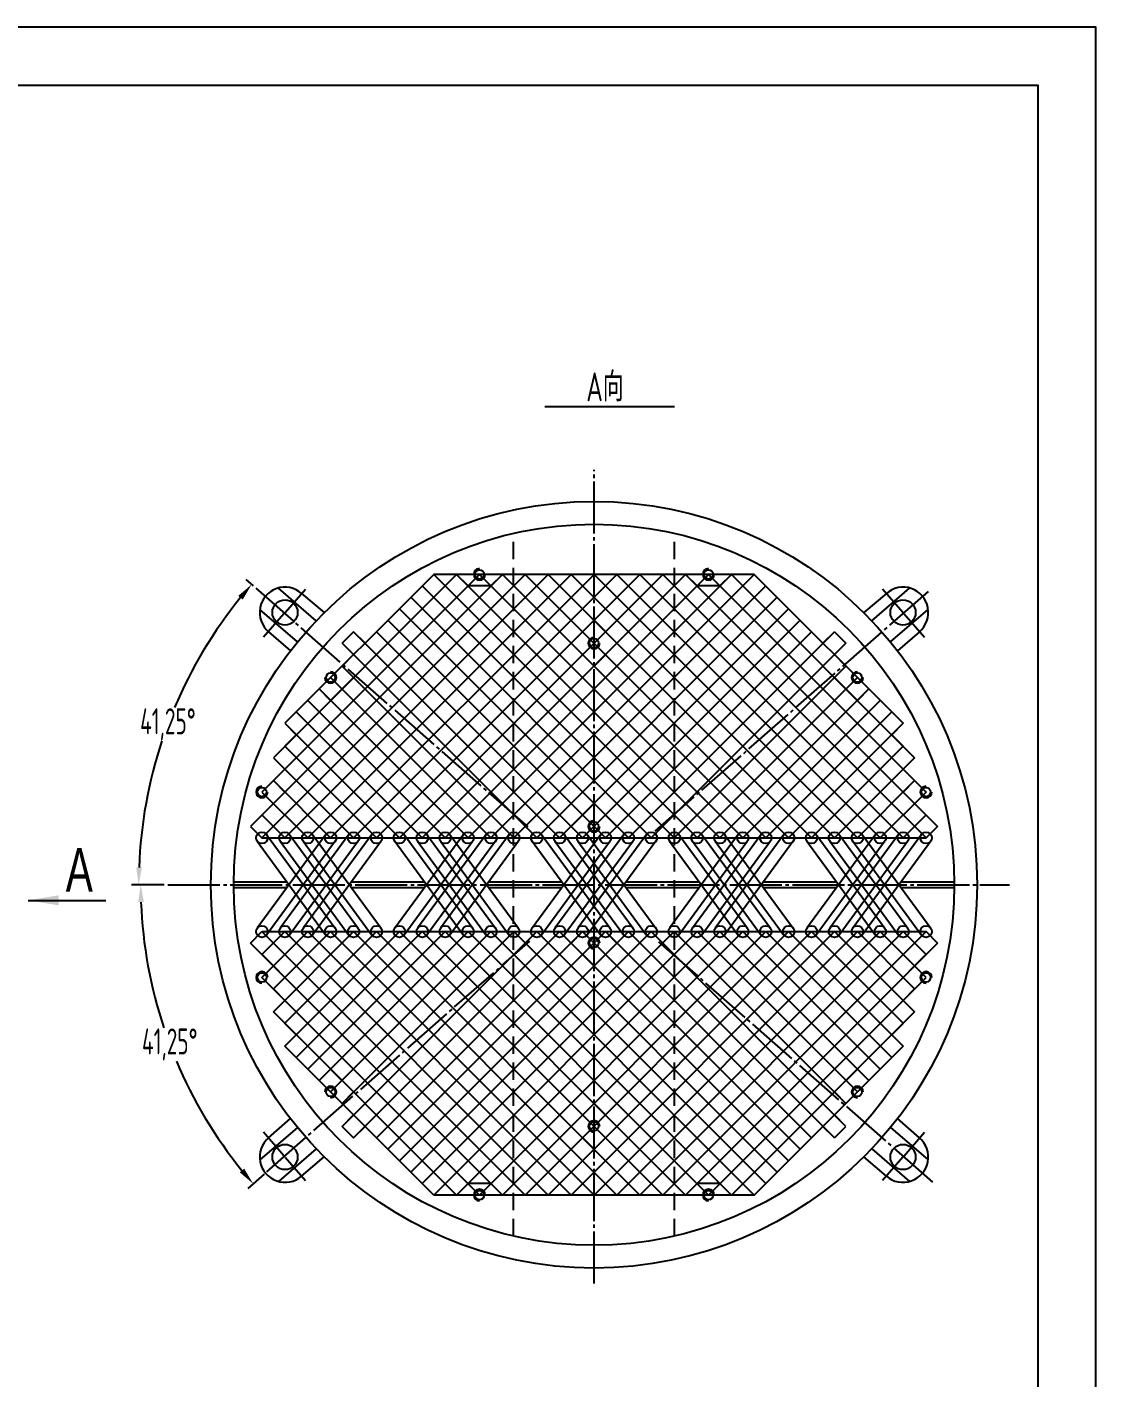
# Model space of a CAD drawing. Header units: millimetres. Extents: x 46644 to 124135, y -32003 to -3110.
# Drawn here: x 53207 to 55055, y -17823 to -15488 of the extents above; entities that cross this region are included whole.
import ezdxf
from ezdxf.enums import TextEntityAlignment as Align

# ---------------------------------------------------------------- set-up
doc = ezdxf.new("R2010")
doc.units = ezdxf.units.MM
doc.header["$LTSCALE"] = 6
for name, pattern in [('CENTER', [18, 15, -1, 1, -1]), ('DASHED', [0.75, 0.5, -0.25]), ('PHANTOM', [2.5, 1.25, -0.25, 0.25, -0.25, 0.25, -0.25])]:
    doc.linetypes.add(name, pattern=pattern)
for name, color, linetype in [('1', 1, 'Continuous'), ('2', 3, 'CENTER'), ('4', 6, 'PHANTOM'), ('6_das', 6, 'DASHED'), ('7_dim', 3, 'Continuous'), ('粗实线', 4, 'Continuous')]:
    doc.layers.add(name, color=color, linetype=linetype)
doc.styles.add('HZ', font='ascii.shx', dxfattribs={"width": 0.7, "bigfont": 'hztxt.shx'})
doc.styles.add('mark', font='cc.shx', dxfattribs={"width": 0.7, "bigfont": 'dxfs.shx'})
doc.styles.add('SCEI', font='sceie.shx', dxfattribs={"width": 0.75, "bigfont": 'sceic.shx'})
doc.dimstyles.new('15.1', dxfattribs={"dimscale": 15, "dimtxt": 4.5, "dimasz": 3.5, "dimexe": 1, "dimexo": 0, "dimgap": 0.1, "dimtad": 1, "dimzin": 9, "dimdsep": 46, "dimtxsty": 'HZ', "dimcen": 0, "dimclrd": 256, "dimclre": 256, "dimclrt": 256, "dimadec": 0, "dimazin": 0, "dimtfac": 1, "dimtmove": 1, "dimatfit": 1, "dimfxl": 0, "dimarcsym": 0})
doc.dimstyles.new('5-1', dxfattribs={"dimscale": 10, "dimtxt": 4.5, "dimasz": 3, "dimexe": 1.25, "dimexo": 0.625, "dimtad": 1, "dimtih": 1, "dimtoh": 1, "dimtxsty": 'HZ', "dimcen": 2.5, "dimadec": 0, "dimazin": 0, "dimtfac": 1, "dimtmove": 0, "dimatfit": 3, "dimfxl": 0, "dimarcsym": 0})

# ---------------------------------------------------------------- blocks, each defined once
blk = doc.blocks.new('*D233')
at = {"layer": '7_dim', "color": 0, "lineweight": -2}
for p, q in [((53598.3, -16453.9), (53585.9, -16443.1)), ((53444, -16970.4), (53387.4, -16970.4))]:
    blk.add_line(p, q, dxfattribs=at)
for start, end in [(140.9299, 157.1199), (161.5934, 177.8163)]:
    blk.add_arc((54187.1, -16970.4), 787.2, start, end, dxfattribs=at)
at = {"layer": '7_dim', "color": 0}
for points in [[(53572.1, -16471.1), (53579.8, -16477.5), (53595.3, -16451.4)], [(53405.5, -16940.5), (53395.5, -16940.3), (53399.9, -16970.4)]]:
    blk.add_solid(points, dxfattribs=at)
at = {"layer": 'Defpoints', "color": 0}
for p in [(53603, -16458.1), (53488.9, -16606.9), (53450.3, -16970.4), (54905.7, -16970.4), (54773.2, -17484.5)]:
    blk.add_point(p, dxfattribs=at)
at = {"layer": '7_dim', "color": 0, "insert": (53450.4, -16693.1), "char_height": 45, "attachment_point": 5, "style": 'HZ'}
blk.add_mtext('41,25°', dxfattribs=at)
blk = doc.blocks.new('*D234')
at = {"layer": '7_dim', "color": 0, "lineweight": -2}
for p, q in [((53444, -16970.4), (53390.9, -16970.4)), ((53616.7, -17470.7), (53588.5, -17495.5))]:
    blk.add_line(p, q, dxfattribs=at)
for start, end in [(182.1929, 198.3939), (202.8861, 219.054)]:
    blk.add_arc((54187.2, -16970.4), 783.9, start, end, dxfattribs=at)
at = {"layer": '7_dim', "color": 0}
for points in [[(53398.9, -17000.5), (53408.9, -17000.3), (53403.4, -16970.4)], [(53582.3, -17461.1), (53574.7, -17467.5), (53597.9, -17487.2)]]:
    blk.add_solid(points, dxfattribs=at)
at = {"layer": 'Defpoints', "color": 0}
for p in [(54765.5, -16463.4), (53450.3, -16970.4), (54905.7, -16970.4), (53425.8, -17156.7), (53621.4, -17466.5)]:
    blk.add_point(p, dxfattribs=at)
at = {"layer": '7_dim', "color": 0, "insert": (53453.6, -17246.5), "char_height": 45, "attachment_point": 5, "style": 'HZ'}
blk.add_mtext('41,25°', dxfattribs=at)

msp = doc.modelspace()

# ---------------------------------------------------------------- linework, layer by layer
at = {"color": 2, "linetype": 'Continuous', "ltscale": 50}
msp.add_lwpolyline([(46649.629, -21448.081), (55055.295, -21448.081), (55055.295, -15487.978), (46649.629, -15487.978), (46649.629, -21448.081)], close=True, dxfattribs=at)
at = {"layer": '1'}
for p, q in [((54028.842, -16434.038), (53593.265, -16869.616)), ((54068.44, -16434.038), (53613.064, -16889.415)), ((53989.244, -16434.038), (53613.064, -16810.219)), ((53949.647, -16434.038), (53632.863, -16750.822)), ((54108.038, -16434.038), (53652.662, -16889.415)), ((53910.049, -16434.038), (53652.662, -16691.425)), ((54147.636, -16434.038), (53692.26, -16889.415)), ((54187.234, -16434.038), (53731.858, -16889.415)), ((54226.832, -16434.038), (53771.456, -16889.415)), ((54266.43, -16434.038), (53811.054, -16889.415)), ((54306.028, -16434.038), (53850.652, -16889.415)), ((54345.626, -16434.038), (53890.25, -16889.415)), ((53910.049, -16434.038), (54365.425, -16889.415)), ((54385.224, -16434.038), (53929.848, -16889.415)), ((53949.647, -16434.038), (54405.023, -16889.415)), ((54424.822, -16434.038), (53969.445, -16889.415)), ((53989.244, -16434.038), (54444.621, -16889.415)), ((54464.42, -16434.038), (54009.043, -16889.415)), ((54028.842, -16434.038), (54484.219, -16889.415)), ((54068.44, -16434.038), (54523.817, -16889.415)), ((54108.038, -16434.038), (54563.415, -16889.415)), ((54147.636, -16434.038), (54603.013, -16889.415)), ((54187.234, -16434.038), (54642.611, -16889.415)), ((54226.832, -16434.038), (54682.209, -16889.415)), ((54266.43, -16434.038), (54721.807, -16889.415)), ((54306.028, -16434.038), (54761.405, -16889.415)), ((54345.626, -16434.038), (54781.204, -16869.616)), ((54385.224, -16434.038), (54761.405, -16810.219)), ((54424.822, -16434.038), (54741.606, -16750.822)), ((54464.42, -16434.038), (54721.807, -16691.425)), ((53890.25, -16453.837), (54325.827, -16889.415)), ((54484.219, -16453.837), (54048.641, -16889.415)), ((53870.451, -16473.636), (54286.229, -16889.415)), ((54504.018, -16473.636), (54088.239, -16889.415)), ((53850.652, -16493.435), (54246.631, -16889.415)), ((54523.817, -16493.435), (54127.837, -16889.415)), ((53830.853, -16513.234), (54207.033, -16889.415)), ((54543.616, -16513.234), (54167.435, -16889.415)), ((53751.657, -16552.832), (54088.239, -16889.415)), ((53771.456, -16533.033), (54127.837, -16889.415)), ((53811.054, -16533.033), (54167.435, -16889.415)), ((54563.415, -16533.033), (54207.033, -16889.415)), ((54603.013, -16533.033), (54246.631, -16889.415)), ((54622.812, -16552.832), (54286.229, -16889.415)), ((54603.013, -16533.033), (54622.812, -16552.832)), ((53751.657, -16592.43), (54048.641, -16889.415)), ((54622.812, -16592.43), (54325.827, -16889.415)), ((53731.858, -16612.229), (54009.043, -16889.415)), ((54642.611, -16612.229), (54365.425, -16889.415)), ((53712.059, -16632.028), (53969.445, -16889.415)), ((54662.41, -16632.028), (54405.023, -16889.415)), ((53692.26, -16651.827), (53929.848, -16889.415)), ((54682.209, -16651.827), (54444.621, -16889.415)), ((53652.662, -16691.425), (53850.652, -16889.415)), ((53672.461, -16671.626), (53890.25, -16889.415)), ((54702.008, -16671.626), (54484.219, -16889.415)), ((54721.807, -16691.425), (54523.817, -16889.415)), ((53652.662, -16731.023), (53811.054, -16889.415)), ((54721.807, -16731.023), (54563.415, -16889.415)), ((53632.863, -16750.822), (53771.456, -16889.415)), ((54741.606, -16750.822), (54603.013, -16889.415)), ((53613.064, -16810.219), (53692.26, -16889.415)), ((53632.863, -16790.42), (53731.858, -16889.415)), ((54741.606, -16790.42), (54642.611, -16889.415)), ((54761.405, -16810.219), (54682.209, -16889.415)), ((53613.064, -16849.817), (53652.662, -16889.415)), ((54761.405, -16849.817), (54721.807, -16889.415)), ((53593.265, -16869.616), (53613.064, -16889.415)), ((54781.204, -16869.616), (54761.405, -16889.415)), ((53613.064, -16889.415), (54761.405, -16889.415)), ((53593.265, -17071.214), (53613.064, -17051.415)), ((54068.44, -17506.792), (53613.064, -17051.415)), ((53613.064, -17130.611), (53692.26, -17051.415)), ((53613.064, -17091.013), (53652.662, -17051.415)), ((53613.064, -17051.415), (54761.405, -17051.415)), ((53632.863, -17190.008), (53771.456, -17051.415)), ((53632.863, -17150.41), (53731.858, -17051.415)), ((54108.038, -17506.792), (53652.662, -17051.415)), ((53652.662, -17249.405), (53850.652, -17051.415)), ((53652.662, -17209.807), (53811.054, -17051.415)), ((53672.461, -17269.204), (53890.25, -17051.415)), ((54147.636, -17506.792), (53692.26, -17051.415)), ((53692.26, -17289.003), (53929.848, -17051.415)), ((53712.059, -17308.802), (53969.445, -17051.415)), ((54187.234, -17506.792), (53731.858, -17051.415)), ((53731.858, -17328.601), (54009.043, -17051.415)), ((53751.657, -17387.998), (54088.239, -17051.415)), ((53751.657, -17348.4), (54048.641, -17051.415)), ((54226.832, -17506.792), (53771.456, -17051.415)), ((53771.456, -17407.797), (54127.837, -17051.415)), ((54266.43, -17506.792), (53811.054, -17051.415)), ((53811.054, -17407.797), (54167.435, -17051.415)), ((53830.853, -17427.596), (54207.033, -17051.415)), ((53850.652, -17447.395), (54246.631, -17051.415)), ((54306.028, -17506.792), (53850.652, -17051.415)), ((53870.451, -17467.194), (54286.229, -17051.415)), ((53890.25, -17486.993), (54325.827, -17051.415)), ((54345.626, -17506.792), (53890.25, -17051.415)), ((53910.049, -17506.792), (54365.425, -17051.415)), ((54385.224, -17506.792), (53929.848, -17051.415)), ((53949.647, -17506.792), (54405.023, -17051.415)), ((54424.822, -17506.792), (53969.445, -17051.415)), ((53989.244, -17506.792), (54444.621, -17051.415)), ((54464.42, -17506.792), (54009.043, -17051.415)), ((54028.842, -17506.792), (54484.219, -17051.415)), ((54484.219, -17486.993), (54048.641, -17051.415)), ((54068.44, -17506.792), (54523.817, -17051.415)), ((54504.018, -17467.194), (54088.239, -17051.415)), ((54108.038, -17506.792), (54563.415, -17051.415)), ((54523.817, -17447.395), (54127.837, -17051.415)), ((54147.636, -17506.792), (54603.013, -17051.415)), ((54543.616, -17427.596), (54167.435, -17051.415)), ((54187.234, -17506.792), (54642.611, -17051.415)), ((54563.415, -17407.797), (54207.033, -17051.415)), ((54226.832, -17506.792), (54682.209, -17051.415)), ((54603.013, -17407.797), (54246.631, -17051.415)), ((54266.43, -17506.792), (54721.807, -17051.415)), ((54622.812, -17387.998), (54286.229, -17051.415)), ((54306.028, -17506.792), (54761.405, -17051.415)), ((54622.812, -17348.4), (54325.827, -17051.415)), ((54642.611, -17328.601), (54365.425, -17051.415)), ((54662.41, -17308.802), (54405.023, -17051.415)), ((54682.209, -17289.003), (54444.621, -17051.415)), ((54702.008, -17269.204), (54484.219, -17051.415)), ((54721.807, -17249.405), (54523.817, -17051.415)), ((54721.807, -17209.807), (54563.415, -17051.415)), ((54741.606, -17190.008), (54603.013, -17051.415)), ((54741.606, -17150.41), (54642.611, -17051.415)), ((54761.405, -17130.611), (54682.209, -17051.415)), ((54761.405, -17091.013), (54721.807, -17051.415)), ((54781.204, -17071.214), (54761.405, -17051.415)), ((54028.842, -17506.792), (53593.265, -17071.214)), ((54345.626, -17506.792), (54781.204, -17071.214)), ((53989.244, -17506.792), (53613.064, -17130.611)), ((54385.224, -17506.792), (54761.405, -17130.611)), ((53949.647, -17506.792), (53632.863, -17190.008)), ((54424.822, -17506.792), (54741.606, -17190.008)), ((53910.049, -17506.792), (53652.662, -17249.405)), ((54464.42, -17506.792), (54721.807, -17249.405)), ((54603.013, -17407.797), (54622.812, -17387.998))]:
    msp.add_line(p, q, dxfattribs=at)
for centre, start, end in [((53989.244, -16434.038), 90, 0), ((54385.224, -16434.038), 90, 0), ((54187.234, -16552.832), 90, 0), ((53731.858, -16612.229), 180, 90), ((54642.611, -16612.229), 90, 0), ((53613.064, -16810.219), 90, 0), ((54761.405, -16810.219), 90, 0), ((54187.234, -16869.616), 90, 0), ((54187.234, -17071.214), 0, 270), ((53613.064, -17130.611), 0, 270), ((54761.405, -17130.611), 0, 270), ((53731.858, -17328.601), 270, 180), ((54642.611, -17328.601), 0, 270), ((54187.234, -17387.998), 0, 270), ((53989.244, -17506.792), 0, 270), ((54385.224, -17506.792), 0, 270)]:
    msp.add_arc(centre, 10, start, end, dxfattribs=at)
at = {"layer": '2', "color": 7}
for p, q in [((54187.234, -17659.61), (54187.234, -16253.444)), ((54073.287, -16870.595), (53602.954, -16458.068)), ((54292.731, -16877.907), (54765.479, -16463.364)), ((53450.289, -16970.415), (54905.665, -16970.415)), ((53621.448, -17466.542), (54076.195, -17067.784)), ((54773.186, -17484.473), (54297.796, -17067.51))]:
    msp.add_line(p, q, dxfattribs=at)
at = {"layer": '4', "color": 4, "linetype": 'Continuous'}
msp.add_lwpolyline([(54955.017, -21342.278), (54955.017, -15588.845), (46890.818, -15588.845), (46890.818, -21342.275), (54955.19, -21342.275)], dxfattribs=at)
at = {"layer": '6_das', "ltscale": 10}
for p, q in [((54048.234, -17577.711), (54048.234, -16363.119)), ((54326.234, -17577.711), (54326.234, -16363.119))]:
    msp.add_line(p, q, dxfattribs=at)
at = {"layer": '7_dim', "color": 0, "linetype": 'Continuous', "ltscale": 100}
msp.add_line((54102.028, -16144.062), (54326.211, -16144.062), dxfattribs=at)
at = {"layer": '7_dim'}
for p, q in [((54464.42, -16434.038), (53910.049, -16434.038)), ((53751.657, -16552.832), (53771.456, -16533.033)), ((53751.657, -17387.998), (53771.456, -17407.797)), ((54464.42, -17506.792), (53910.049, -17506.792))]:
    msp.add_line(p, q, dxfattribs=at)
at = {"layer": '7_dim', "color": 7}
for p, q in [((53652.911, -16499.842), (53688.3, -16459.441)), ((54721.558, -16499.842), (54686.169, -16459.441)), ((53650.894, -16502.143), (53615.461, -16542.507)), ((54723.575, -16502.143), (54759.007, -16542.507)), ((53650.894, -17438.687), (53615.461, -17398.323)), ((54723.575, -17438.687), (54759.007, -17398.323)), ((53652.911, -17440.988), (53688.3, -17481.389)), ((54721.558, -17440.988), (54686.169, -17481.389))]:
    msp.add_line(p, q, dxfattribs=at)
at = {"layer": '粗实线'}
for p, q in [((53910.049, -16434.038), (53791.255, -16552.832)), ((53949.647, -16434.038), (53910.049, -16434.038)), ((53969.445, -16453.837), (53949.647, -16434.038)), ((54028.842, -16434.038), (54009.043, -16453.837)), ((54345.626, -16434.038), (54028.842, -16434.038)), ((54365.425, -16453.837), (54345.626, -16434.038)), ((54424.822, -16434.038), (54405.023, -16453.837)), ((54464.42, -16434.038), (54424.822, -16434.038)), ((54583.214, -16552.832), (54464.42, -16434.038)), ((53706.849, -16514.052), (53641.491, -16457.609)), ((54009.043, -16453.837), (53969.445, -16453.837)), ((54405.023, -16453.837), (54365.425, -16453.837)), ((54667.62, -16514.052), (54732.978, -16457.609)), ((53681.691, -16466.892), (53720.457, -16499.88)), ((54692.777, -16466.892), (54654.012, -16499.88)), ((53674.51, -16550.868), (53609.465, -16494.694)), ((54699.959, -16550.868), (54765.004, -16494.694)), ((53624.502, -16533.114), (53662.223, -16566.173)), ((53771.456, -16533.033), (53751.657, -16552.832)), ((53751.657, -16552.832), (53771.456, -16572.631)), ((53791.255, -16552.832), (53771.456, -16533.033)), ((54603.013, -16533.033), (54583.214, -16552.832)), ((54603.013, -16533.033), (54622.812, -16552.832)), ((54622.812, -16552.832), (54603.013, -16572.631)), ((54749.967, -16533.114), (54712.246, -16566.173)), ((53751.657, -16592.43), (53771.456, -16572.631)), ((54622.812, -16592.43), (54603.013, -16572.631)), ((53771.456, -16612.229), (53751.657, -16592.43)), ((54603.013, -16612.229), (54622.812, -16592.43)), ((53731.858, -16651.827), (53771.456, -16612.229)), ((54642.611, -16651.827), (54603.013, -16612.229)), ((53712.059, -16632.028), (53652.662, -16691.425)), ((53712.059, -16632.028), (53731.858, -16651.827)), ((54662.41, -16632.028), (54642.611, -16651.827)), ((54721.807, -16691.425), (54662.41, -16632.028)), ((53652.662, -16691.425), (53672.461, -16711.224)), ((54702.008, -16711.224), (54721.807, -16691.425)), ((53672.461, -16711.224), (53632.863, -16750.822)), ((54741.606, -16750.822), (54702.008, -16711.224)), ((53632.863, -16750.822), (53652.662, -16770.621)), ((54721.807, -16770.621), (54741.606, -16750.822)), ((53652.662, -16770.621), (53632.863, -16790.42)), ((54741.606, -16790.42), (54721.807, -16770.621)), ((53632.863, -16790.42), (53652.662, -16810.219)), ((53652.662, -16810.219), (53632.863, -16830.018)), ((54721.807, -16810.219), (54741.606, -16790.42)), ((54741.606, -16830.018), (54721.807, -16810.219)), ((53632.863, -16830.018), (53593.265, -16869.616)), ((54187.234, -16830.018), (54147.636, -16869.616)), ((54226.832, -16869.616), (54187.234, -16830.018)), ((54781.204, -16869.616), (54741.606, -16830.018)), ((53593.265, -16869.616), (53613.064, -16889.415)), ((54147.636, -16869.616), (54167.435, -16889.415)), ((54207.033, -16889.415), (54226.832, -16869.616)), ((54761.405, -16889.415), (54781.204, -16869.616)), ((53723.793, -16883.502), (53604.999, -17045.502)), ((53604.999, -16895.328), (53723.793, -17057.328)), ((53613.064, -16889.415), (54761.405, -16889.415)), ((53621.128, -16883.502), (53739.922, -17045.502)), ((53739.922, -16895.328), (53621.128, -17057.328)), ((53763.391, -16883.502), (53644.597, -17045.502)), ((53644.597, -16895.328), (53763.391, -17057.328)), ((53660.726, -16883.502), (53779.52, -17045.502)), ((53779.52, -16895.328), (53660.726, -17057.328)), ((53802.989, -16883.502), (53684.195, -17045.502)), ((53684.195, -16895.328), (53802.989, -17057.328)), ((53700.324, -16883.502), (53819.118, -17045.502)), ((53819.118, -16895.328), (53700.324, -17057.328)), ((53961.381, -16883.502), (53842.587, -17045.502)), ((53842.587, -16895.328), (53961.381, -17057.328)), ((53858.716, -16883.502), (53977.51, -17045.502)), ((53977.51, -16895.328), (53858.716, -17057.328)), ((54000.979, -16883.502), (53882.185, -17045.502)), ((53882.185, -16895.328), (54000.979, -17057.328)), ((53898.314, -16883.502), (54017.108, -17045.502)), ((54017.108, -16895.328), (53898.314, -17057.328)), ((54040.577, -16883.502), (53921.783, -17045.502)), ((53921.783, -16895.328), (54040.577, -17057.328)), ((53937.912, -16883.502), (54056.706, -17045.502)), ((54056.706, -16895.328), (53937.912, -17057.328)), ((54198.969, -16883.502), (54080.175, -17045.502)), ((54080.175, -16895.328), (54198.969, -17057.328)), ((54096.304, -16883.502), (54215.098, -17045.502)), ((54215.098, -16895.328), (54096.304, -17057.328)), ((54238.567, -16883.502), (54119.773, -17045.502)), ((54119.773, -16895.328), (54238.567, -17057.328)), ((54135.902, -16883.502), (54254.696, -17045.502)), ((54254.696, -16895.328), (54135.902, -17057.328)), ((54278.165, -16883.502), (54159.371, -17045.502)), ((54159.371, -16895.328), (54278.165, -17057.328)), ((54167.435, -16889.415), (54207.033, -16889.415)), ((54175.5, -16883.502), (54294.294, -17045.502)), ((54294.294, -16895.328), (54175.5, -17057.328)), ((54436.557, -16883.502), (54317.763, -17045.502)), ((54317.763, -16895.328), (54436.557, -17057.328)), ((54333.892, -16883.502), (54452.685, -17045.502)), ((54452.685, -16895.328), (54333.892, -17057.328)), ((54476.155, -16883.502), (54357.361, -17045.502)), ((54357.361, -16895.328), (54476.155, -17057.328)), ((54373.489, -16883.502), (54492.283, -17045.502)), ((54492.283, -16895.328), (54373.489, -17057.328)), ((54515.753, -16883.502), (54396.959, -17045.502)), ((54396.959, -16895.328), (54515.753, -17057.328)), ((54413.087, -16883.502), (54531.881, -17045.502)), ((54531.881, -16895.328), (54413.087, -17057.328)), ((54674.145, -16883.502), (54555.351, -17045.502)), ((54555.351, -16895.328), (54674.145, -17057.328)), ((54571.479, -16883.502), (54690.273, -17045.502)), ((54690.273, -16895.328), (54571.479, -17057.328)), ((54713.743, -16883.502), (54594.949, -17045.502)), ((54594.949, -16895.328), (54713.743, -17057.328)), ((54611.077, -16883.502), (54729.871, -17045.502)), ((54729.871, -16895.328), (54611.077, -17057.328)), ((54753.341, -16883.502), (54634.547, -17045.502)), ((54634.547, -16895.328), (54753.341, -17057.328)), ((54650.675, -16883.502), (54769.469, -17045.502)), ((54769.469, -16895.328), (54650.675, -17057.328)), ((53564.254, -16965.415), (53656.394, -16965.415)), ((53767.724, -16965.415), (53893.982, -16965.415)), ((54005.311, -16965.415), (54131.569, -16965.415)), ((54242.899, -16965.415), (54369.157, -16965.415)), ((54480.487, -16965.415), (54606.745, -16965.415)), ((54718.075, -16965.415), (54810.214, -16965.415)), ((53564.254, -16975.415), (53656.394, -16975.415)), ((53767.724, -16975.415), (53893.982, -16975.415)), ((54005.311, -16975.415), (54131.569, -16975.415)), ((54242.899, -16975.415), (54369.157, -16975.415)), ((54480.487, -16975.415), (54606.745, -16975.415)), ((54718.075, -16975.415), (54810.214, -16975.415)), ((53593.265, -17071.214), (53613.064, -17051.415)), ((53613.064, -17051.415), (54761.405, -17051.415)), ((54147.636, -17071.214), (54167.435, -17051.415)), ((54167.435, -17051.415), (54207.033, -17051.415)), ((54207.033, -17051.415), (54226.832, -17071.214)), ((54761.405, -17051.415), (54781.204, -17071.214)), ((53632.863, -17110.812), (53593.265, -17071.214)), ((54187.234, -17110.812), (54147.636, -17071.214)), ((54226.832, -17071.214), (54187.234, -17110.812)), ((54781.204, -17071.214), (54741.606, -17110.812)), ((53652.662, -17130.611), (53632.863, -17110.812)), ((54741.606, -17110.812), (54721.807, -17130.611)), ((53632.863, -17150.41), (53652.662, -17130.611)), ((54721.807, -17130.611), (54741.606, -17150.41)), ((53652.662, -17170.209), (53632.863, -17150.41)), ((54741.606, -17150.41), (54721.807, -17170.209)), ((53632.863, -17190.008), (53652.662, -17170.209)), ((54721.807, -17170.209), (54741.606, -17190.008)), ((53672.461, -17229.606), (53632.863, -17190.008)), ((54741.606, -17190.008), (54702.008, -17229.606)), ((53652.662, -17249.405), (53672.461, -17229.606)), ((54702.008, -17229.606), (54721.807, -17249.405)), ((53712.059, -17308.802), (53652.662, -17249.405)), ((54721.807, -17249.405), (54662.41, -17308.802)), ((53712.059, -17308.802), (53731.858, -17289.003)), ((53731.858, -17289.003), (53771.456, -17328.601)), ((54642.611, -17289.003), (54603.013, -17328.601)), ((54662.41, -17308.802), (54642.611, -17289.003)), ((53771.456, -17328.601), (53751.657, -17348.4)), ((53751.657, -17348.4), (53771.456, -17368.199)), ((54603.013, -17328.601), (54622.812, -17348.4)), ((54622.812, -17348.4), (54603.013, -17368.199)), ((53751.657, -17387.998), (53771.456, -17368.199)), ((54622.812, -17387.998), (54603.013, -17368.199)), ((53674.51, -17389.963), (53609.465, -17446.136)), ((53624.502, -17407.716), (53662.223, -17374.657)), ((53771.456, -17407.797), (53751.657, -17387.998)), ((53791.255, -17387.998), (53771.456, -17407.797)), ((53910.049, -17506.792), (53791.255, -17387.998)), ((54583.214, -17387.998), (54464.42, -17506.792)), ((54603.013, -17407.797), (54583.214, -17387.998)), ((54603.013, -17407.797), (54622.812, -17387.998)), ((54699.959, -17389.963), (54765.004, -17446.136)), ((54749.967, -17407.716), (54712.246, -17374.657)), ((53706.849, -17426.778), (53641.491, -17483.221)), ((53681.691, -17473.938), (53720.457, -17440.95)), ((54692.777, -17473.938), (54654.012, -17440.95)), ((54667.62, -17426.778), (54732.978, -17483.221)), ((53969.445, -17486.993), (53949.647, -17506.792)), ((54009.043, -17486.993), (53969.445, -17486.993)), ((54028.842, -17506.792), (54009.043, -17486.993)), ((54365.425, -17486.993), (54345.626, -17506.792)), ((54405.023, -17486.993), (54365.425, -17486.993)), ((54424.822, -17506.792), (54405.023, -17486.993)), ((53949.647, -17506.792), (53910.049, -17506.792)), ((54345.626, -17506.792), (54028.842, -17506.792)), ((54464.42, -17506.792), (54424.822, -17506.792))]:
    msp.add_line(p, q, dxfattribs=at)
for points in [[(54187.234, -16592.43), (54147.636, -16552.832), (54187.234, -16513.234), (54226.832, -16552.832), (54187.234, -16592.43)], [(54187.234, -17348.4), (54147.636, -17387.998), (54187.234, -17427.596), (54226.832, -17387.998), (54187.234, -17348.4)]]:
    msp.add_lwpolyline(points, dxfattribs=at)
for centre, radius in [((54187.234, -16970.415), 662.5), ((54187.234, -16970.415), 623), ((53989.244, -16434.038), 8), ((54385.224, -16434.038), 8), ((53652.911, -16499.842), 21.875), ((54721.558, -16499.842), 21.875), ((54187.234, -16552.832), 8), ((53731.858, -16612.229), 8), ((54642.611, -16612.229), 8), ((53613.064, -16810.219), 8), ((54761.405, -16810.219), 8), ((53613.064, -16889.415), 10), ((53652.662, -16889.415), 10), ((53692.26, -16889.415), 10), ((53731.858, -16889.415), 10), ((53771.456, -16889.415), 10), ((53811.054, -16889.415), 10), ((53850.652, -16889.415), 10), ((53890.25, -16889.415), 10), ((53929.848, -16889.415), 10), ((53969.445, -16889.415), 10), ((54009.043, -16889.415), 10), ((54048.641, -16889.415), 10), ((54088.239, -16889.415), 10), ((54127.837, -16889.415), 10), ((54167.435, -16889.415), 10), ((54187.234, -16869.616), 8), ((54207.033, -16889.415), 10), ((54246.631, -16889.415), 10), ((54286.229, -16889.415), 10), ((54326.234, -16889.415), 10), ((54365.425, -16889.415), 10), ((54405.023, -16889.415), 10), ((54444.621, -16889.415), 10), ((54484.219, -16889.415), 10), ((54523.817, -16889.415), 10), ((54563.415, -16889.415), 10), ((54603.013, -16889.415), 10), ((54642.611, -16889.415), 10), ((54682.209, -16889.415), 10), ((54721.807, -16889.415), 10), ((54761.405, -16889.415), 10), ((53613.064, -17051.415), 10), ((53652.662, -17051.415), 10), ((53692.26, -17051.415), 10), ((53731.858, -17051.415), 10), ((53771.456, -17051.415), 10), ((53811.054, -17051.415), 10), ((53850.652, -17051.415), 10), ((53890.25, -17051.415), 10), ((53929.848, -17051.415), 10), ((53969.445, -17051.415), 10), ((54009.043, -17051.415), 10), ((54048.641, -17051.415), 10), ((54088.239, -17051.415), 10), ((54127.837, -17051.415), 10), ((54167.435, -17051.415), 10), ((54207.033, -17051.415), 10), ((54246.631, -17051.415), 10), ((54286.229, -17051.415), 10), ((54325.827, -17051.415), 10), ((54365.425, -17051.415), 10), ((54405.023, -17051.415), 10), ((54444.621, -17051.415), 10), ((54484.219, -17051.415), 10), ((54523.817, -17051.415), 10), ((54563.415, -17051.415), 10), ((54603.013, -17051.415), 10), ((54642.611, -17051.415), 10), ((54682.209, -17051.415), 10), ((54721.807, -17051.415), 10), ((54761.405, -17051.415), 10), ((54187.234, -17071.214), 8), ((53613.064, -17130.611), 8), ((54761.405, -17130.611), 8), ((53731.858, -17328.601), 8), ((54642.611, -17328.601), 8), ((54187.234, -17387.998), 8), ((53652.911, -17440.988), 21.875), ((54721.558, -17440.988), 21.875), ((53989.244, -17506.792), 8), ((54385.224, -17506.792), 8)]:
    msp.add_circle(centre, radius, dxfattribs=at)
for centre, start, end in [((53652.911, -16499.842), 48.864258, 229.509679), ((54721.558, -16499.842), 310.490321, 131.135742), ((53652.911, -17440.988), 130.490321, 311.135742), ((54721.558, -17440.988), 228.864258, 49.509679)]:
    msp.add_arc(centre, 43.75, start, end, dxfattribs=at)

# ---------------------------------------------------------------- texts
at = {"color": 7, "linetype": 'Continuous', "style": 'mark', "width": 0.7}
msp.add_text('A', height=75, dxfattribs=at).set_placement((53297.182, -16944.621), align=Align.MIDDLE_CENTER)
at = {"layer": '7_dim', "color": 7, "linetype": 'Continuous', "style": 'SCEI', "width": 0.75}
msp.add_text('A向', height=50, dxfattribs=at).set_placement((54173.876, -16134.792))

# ---------------------------------------------------------------- dimensions: what is measured, and where the dimension line sits
at = {"layer": '7_dim', "color": 7}
for base, line1, line2, picture, middle in [((53488.881, -16606.908), ((53450.289, -16970.415), (54905.665, -16970.415)), ((54773.186, -17484.473), (53602.954, -16458.068)), '*D233', (53450.385, -16693.109)), ((53425.815, -17156.719), ((53621.448, -17466.542), (54765.479, -16463.364)), ((53450.289, -16970.415), (54905.665, -16970.415)), '*D234', (53453.588, -17246.517))]:
    dim = msp.add_angular_dim_2l(base=base, line1=line1, line2=line2, dimstyle='5-1', override={"dimadec": 2}, dxfattribs=at)
    dim.commit()
    dim.dimension.update_dxf_attribs({"geometry": picture, "text_midpoint": middle})

# ---------------------------------------------------------------- leaders
at = {"layer": '7_dim'}
msp.add_leader([(53208.773, -16997.402), (53342.849, -16997.402)], dimstyle='15.1', dxfattribs=at)

doc.saveas('drawing.dxf')
